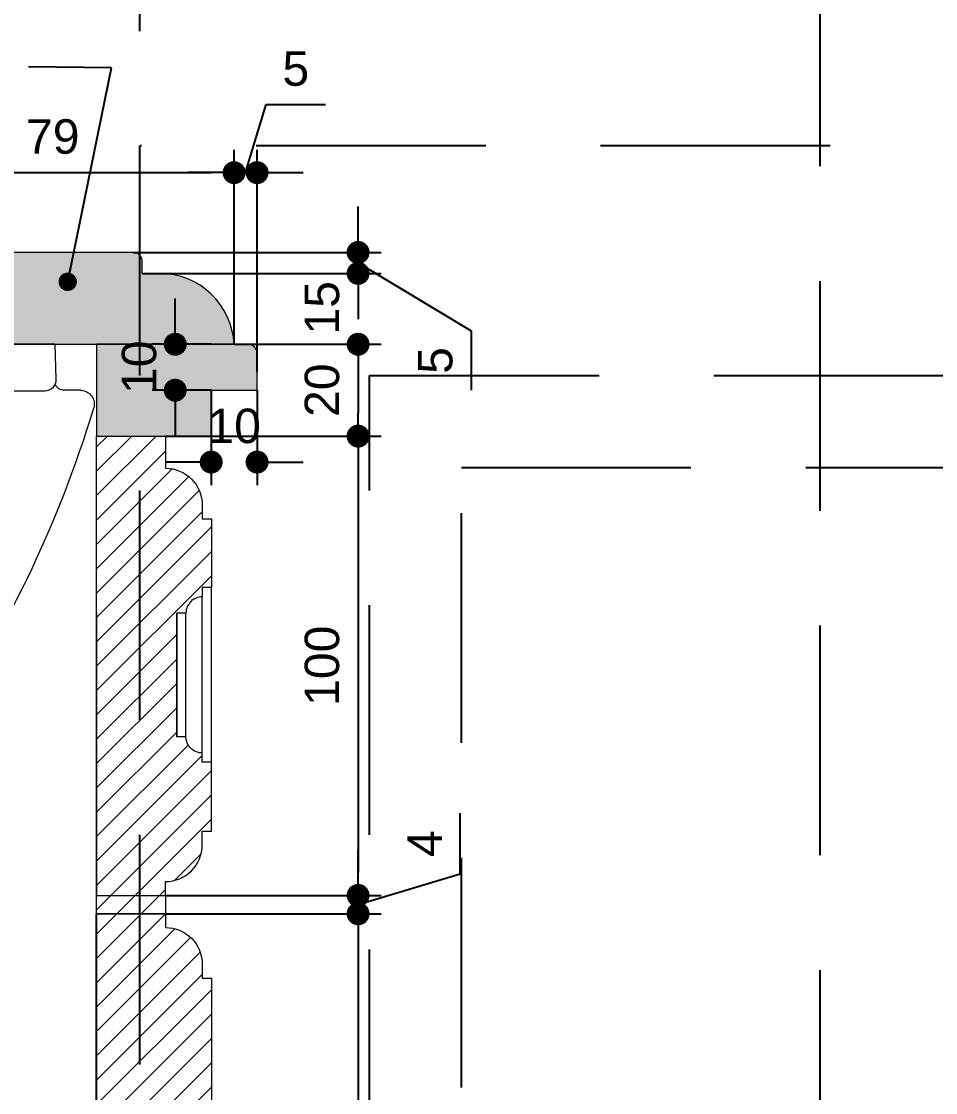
# Model space of a CAD drawing. Header units: inches. Extents: x 258415 to 640093, y 441672 to 945769.
# Drawn here: x 328490.2 to 328689.3, y 460440.9 to 460674.1 of the extents above; entities that cross this region are included whole.
import ezdxf

# ---------------------------------------------------------------- set-up
doc = ezdxf.new("R2010")
doc.units = ezdxf.units.IN
doc.header["$MEASUREMENT"] = 0
doc.linetypes.add('HIDDEN', pattern=[0.375, 0.25, -0.125])
for name, color, linetype in [('8', 8, 'Continuous'), ('CQ marble hatch', 8, 'Continuous'), ('CQ SANITARY WARES', 212, 'Continuous'), ('CQ section wall', 3, 'Continuous'), ('CQ SPOT DETAIL DIMENSION', 9, 'Continuous'), ('CQ spot detail elevation', 1, 'Continuous'), ('CQ SPOT DETAILS', 40, 'Continuous'), ('CQ Wall hatch_CHB', 8, 'Continuous'), ('DIM', 251, 'Continuous'), ('MARBLE 2', 6, 'Continuous'), ('SANITARY WARES', 212, 'Continuous')]:
    doc.layers.add(name, color=color, linetype=linetype)
doc.layers.add('CQ Marble', color=6, linetype='Continuous', lineweight=0)
doc.layers.add('CQ wooh hatch', color=8, linetype='HIDDEN', lineweight=18)
doc.styles.get("Standard").update_dxf_attribs({"font": 'arial.ttf'})
doc.dimstyles.new('chester 5', dxfattribs={"dimscale": 0.05, "dimtxt": 150, "dimasz": 100, "dimexe": 100, "dimexo": 0, "dimgap": 80, "dimtad": 1, "dimdec": 0, "dimzin": 0, "dimdsep": 46, "dimtxsty": 'Standard', "dimblk": 'DOT', "dimcen": 100, "dimclrd": 1, "dimclre": 1, "dimclrt": 3, "dimadec": 0, "dimazin": 0, "dimtfac": 1, "dimtdec": 0, "dimtofl": 0, "dimtmove": 0, "dimatfit": 3, "dimfxl": 1, "dimtolj": 1, "dimtzin": 0, "dimlwd": -1, "dimarcsym": 0})
doc.dimstyles.new('CQ Anno', dxfattribs={"dimscale": 40, "dimtxt": 2.2, "dimasz": 0.75, "dimexe": 1, "dimexo": 0.5, "dimgap": 0.5, "dimtad": 1, "dimrnd": 1, "dimdsep": 46, "dimtxsty": 'Standard', "dimblk": 'x-04-bw-gf-dim-50$0$DIM12', "dimcen": 0.0025, "dimdle": 0.5, "dimclrd": 8, "dimclre": 8, "dimclrt": 2, "dimazin": 2, "dimtfac": 1, "dimtix": 1, "dimtmove": 1, "dimatfit": 0, "dimfxl": 50, "dimtolj": 1, "dimtzin": 0, "dimlwd": -1, "dimarcsym": 1})
doc.dimstyles.get("Standard").update_dxf_attribs({"dimtxt": 0.18, "dimasz": 0.18, "dimexe": 0.18, "dimexo": 0.0625, "dimgap": 0.09, "dimtad": 0, "dimtih": 1, "dimtoh": 1, "dimdec": 4, "dimzin": 0, "dimdsep": 46, "dimtxsty": 'Standard', "dimcen": 0.09, "dimadec": 0, "dimazin": 0, "dimtfac": 1, "dimtdec": 4, "dimtofl": 0, "dimtmove": 0, "dimatfit": 3, "dimfxl": 1, "dimtolj": 1, "dimtzin": 0, "dimarcsym": 0})

# ---------------------------------------------------------------- blocks, each defined once
blk = doc.blocks.new('section c and d ff12')
at = {"layer": 'CQ Wall hatch_CHB', "ltscale": 300, "extrusion": (1.65644e-08, -2.02966e-09, 1)}
h = blk.add_hatch(dxfattribs=at)
h.set_pattern_fill('AR-CONC', color=256, scale=10, angle=-13.9714, style=0)
h.set_pattern_definition([(36.028577, (7745.6, -14615.695), (68.0890203, -23.40695), [7.5, -82.5]), (341.028577, (7745.6, -14615.695), (4.696116, 76.343932), [6, -66]), (86.480021, (7751.27, -14617.646), (72.7851354, 52.936981), [6.374019, -70.114211]), (32.212777, (7750.43, -14596.29), (99.570572, -41.829513), [11.25, -123.75]), (82.664212, (7758.72, -14599.77), (114.220033, 71.96377), [9.561034, -105.171376]), (337.21274, (7750.43, -14596.29), (114.220033, 71.96377), [9, -99]), (7.028577, (7758.923, -14603.554), (48.2040844, -53.482392), [7.5, -82.5]), (312.028577, (7758.92, -14603.55), (41.119588, 64.495185), [6, -66]), (57.480021, (7762.94, -14608.01), (89.323671, 11.012793), [6.374019, -70.114211]), (23.5285767, (7745.598, -14615.695), (9.2173322, 32.010976), [0, -65.2, 0, -67, 0, -66.25]), (353.528577, (7745.598, -14615.695), (35.0512903, 31.9228578), [0, -38.2, 0, -63.7, 0, -25.25]), (313.5285767, (7723.957, -14610.311), (51.2584374, -15.0772595), [0, -25, 0, -78, 0, -103.5]), (303.528577, (7714.253, -14607.897), (59.0102484, -4.3659754), [0, -32.5, 0, -51.8, 0, -73.5])])
h.paths.add_polyline_path([(327558.05, 463573.85), (327558.05, 463323.85), (332240.08, 463323.85), (332240.08, 463573.85)])
h.paths.add_polyline_path([(327558.05, 459623.85), (327558.05, 459373.85), (332240.08, 459373.85), (332240.08, 459623.85)])
blk = doc.blocks.new('window ff-12')
at = {"layer": '8', "linetype": 'HIDDEN', "ltscale": 200}
blk.add_line((330418.69, 460647.04), (329518.34, 460647.04), dxfattribs=at)
blk.add_lwpolyline([(329518.34, 462447.04), (330418.69, 462447.04), (330418.69, 460147.04), (329518.34, 460147.04)], close=True, dxfattribs=at)
at = {"layer": '8', "linetype": 'HIDDEN', "ltscale": 200, "elevation": 0}
for points in [[(329568.34, 460597.04), (330368.69, 460597.04), (330368.69, 460197.04), (329568.34, 460197.04)], [(329588.36, 460577.03), (330348.68, 460577.03), (330348.68, 460217.05), (329588.36, 460217.05)]]:
    blk.add_lwpolyline(points, close=True, dxfattribs=at)
blk = doc.blocks.new('x-04-bw-gf-dim-50$0$DIM12')
blk.add_line((0, -1), (0, 1))
at = {"color": 8}
blk.add_line((-1, 0), (1, 0), dxfattribs=at)
blk.add_circle((0, 0), 0.5)
blk = doc.blocks.new('*D410')
at = {"layer": 'Defpoints', "color": 0, "transparency": 16777216}
for p in [(328266.06, 460973.85, 0), (328263.3, 459723.85, 0), (328876.87, 459723.85)]:
    blk.add_point(p, dxfattribs=at)
at = {"layer": 'DIM', "color": 8, "lineweight": -2, "transparency": 16777216}
for p, q in [((328276.06, 460973.85), (328896.87, 460973.85)), ((328273.3, 459723.85), (328896.87, 459723.85))]:
    blk.add_line(p, q, dxfattribs=at)
at = {"layer": 'DIM', "color": 8, "transparency": 16777216}
blk.add_line((328876.87, 460958.85), (328876.87, 459738.85), dxfattribs=at)
at = {"layer": 'DIM', "color": 8, "transparency": 16777216, "xscale": 15, "yscale": 15, "zscale": 15}
for p, rotation in [((328876.87, 460973.85), 90), ((328876.87, 459723.85), 270)]:
    blk.add_blockref('x-04-bw-gf-dim-50$0$DIM12', p, dxfattribs=dict(at, rotation=rotation))
at = {"layer": 'DIM', "color": 2, "transparency": 16777216, "insert": (328844.41, 460348.85), "char_height": 44, "attachment_point": 5, "rotation": 90}
blk.add_mtext('\\A1;1250', dxfattribs=at)
blk = doc.blocks.new('DURAVIT SANTOSA SIDE')
at = {"layer": 'SANITARY WARES', "color": 0, "lineweight": 0}
blk.add_line((1238.38, 1071.57, 21.26), (1241.96, 1071.59, 91.26), dxfattribs=at)
at = {"layer": 'SANITARY WARES', "color": 0, "lineweight": 0, "elevation": 38.32}
blk.add_lwpolyline([(1243.96, 1081.59), (1652.89, 1081.59), (1652.67, 1073.87, -0.406065), (1650.17, 1071.44), (1246.25, 1071.44, -0.42241), (1243.75, 1074.01)], format="xyb", close=True, dxfattribs=at)
at = {"layer": 'SANITARY WARES', "color": 0, "lineweight": 0, "elevation": 21.26}
blk.add_lwpolyline([(1480.74, 886.58, -0.16835), (1324.56, 938.48, -0.154889), (1235.56, 1067.74)], format="xyb", dxfattribs=at)
at = {"layer": 'SANITARY WARES', "color": 0, "lineweight": 0}
for centre, radius, start, end in [((1242.09, 1073.59, 91.26), 2.01, 266.2634, 339.9024), ((1238.51, 1068.52, 21.26), 3.05, 92.5241, 194.6475)]:
    blk.add_arc(centre, radius, start, end, dxfattribs=at)
blk = doc.blocks.new('A$C274a4323')
at = {"layer": 'MARBLE 2', "lineweight": 0}
for p, q in [((590.41, 639, 0), (590.41, 677, 0)), ((588.41, 641, 0), (588.41, 675, 0)), ((584.87, 644.53, 0), (584.87, 671.46, 0))]:
    blk.add_line(p, q, dxfattribs=at)
at = {"layer": 'MARBLE 2', "lineweight": 0, "elevation": 0}
for points in [[(595.35, 730), (595.35, 730, 0.399406), (579.11, 745.44), (575.35, 745.44), (575.35, 748, 0.414214), (573.35, 750), (0, 750), (0, 730), (595.35, 730)], [(565.41, 610), (565.41, 710), (580.41, 710), (580.41, 703, -0.414214), (588.41, 695), (588.41, 692), (590.41, 692), (590.41, 677), (588.41, 677), (588.41, 675, 0.414214), (584.87, 671.46), (582.87, 671.46), (582.87, 644.53)], [(565.41, 671.46), (565.41, 610), (580.41, 610), (580.41, 613, 0.414214), (588.41, 621), (588.41, 624), (590.41, 624), (590.41, 639), (588.41, 639), (588.41, 641, -0.414214), (584.87, 644.53), (582.87, 644.53), (582.87, 671.46)], [(565.41, 173.38), (565.41, 606), (580.41, 606), (580.41, 603, -0.414214), (588.41, 595), (588.41, 592), (590.41, 592), (590.41, 561.53), (588.41, 561.53), (588.41, 559.53, 0.414214), (584.87, 556), (582.87, 556), (582.87, 173.38)]]:
    blk.add_lwpolyline(points, format="xyb", dxfattribs=at)
blk.add_lwpolyline([(590.35, 710), (590.35, 720), (600.35, 720), (600.35, 728, 0.414214), (598.35, 730), (565.35, 730), (565.35, 710)], format="xyb", close=True, dxfattribs=at)
blk.add_lwpolyline([(565.41, 610), (580.41, 610), (580.41, 606), (565.41, 606)], close=True, dxfattribs=at)
at = {"layer": 'CQ SANITARY WARES', "color": 6, "xscale": -1}
blk.add_blockref('DURAVIT SANTOSA SIDE', (1800.37, -351.59, -38.32), dxfattribs=at)
blk = doc.blocks.new('_Dot')
at = {"color": 0, "linetype": 'ByBlock', "lineweight": -2}
blk.add_line((-0.5, 0), (-1, 0), dxfattribs=at)
at = {"color": 0, "linetype": 'ByBlock', "const_width": 0.5}
blk.add_lwpolyline([(-0.25, 0, 1), (0.25, 0, 1)], format="xyb", close=True, dxfattribs=at)
blk = doc.blocks.new('*D1546')
at = {"layer": 'CQ SPOT DETAILS', "color": 1, "lineweight": -2, "transparency": 16777216}
for p, q in [((328457.53, 460603.85), (328457.53, 460646.22)), ((328536.53, 460603.85), (328536.53, 460646.22))]:
    blk.add_line(p, q, dxfattribs=at)
at = {"layer": 'CQ SPOT DETAILS', "color": 1, "transparency": 16777216}
blk.add_line((328462.53, 460641.22), (328531.53, 460641.22), dxfattribs=at)
at = {"layer": 'Defpoints', "color": 0, "transparency": 16777216}
for p in [(328536.53, 460641.22), (328457.53, 460603.85, 0), (328536.53, 460603.85, 0)]:
    blk.add_point(p, dxfattribs=at)
at = {"layer": 'CQ SPOT DETAILS', "color": 1, "transparency": 16777216, "xscale": 5, "yscale": 5, "zscale": 5, "rotation": 180}
blk.add_blockref('_Dot', (328457.53, 460641.22), dxfattribs=at)
at = {"layer": 'CQ SPOT DETAILS', "color": 1, "transparency": 16777216, "xscale": 5, "yscale": 5, "zscale": 5}
blk.add_blockref('_Dot', (328536.53, 460641.22), dxfattribs=at)
at = {"layer": 'CQ SPOT DETAILS', "color": 3, "transparency": 16777216, "insert": (328497.03, 460649.04), "char_height": 7.5, "attachment_point": 5}
blk.add_mtext('\\A1;79', dxfattribs=at)
blk = doc.blocks.new('*D1547')
at = {"layer": 'CQ SPOT DETAILS', "color": 1, "transparency": 16777216}
for p, q in [((328539.03, 460641.22), (328543.47, 460656.03)), ((328543.47, 460656.03), (328556.44, 460656.03)), ((328531.53, 460641.22), (328526.53, 460641.22)), ((328536.53, 460641.22), (328541.53, 460641.22)), ((328546.53, 460641.22), (328551.53, 460641.22))]:
    blk.add_line(p, q, dxfattribs=at)
at = {"layer": 'CQ SPOT DETAILS', "color": 1, "lineweight": -2, "transparency": 16777216}
for p, q in [((328536.53, 460603.85), (328536.53, 460646.22)), ((328541.53, 460597.85), (328541.53, 460646.22))]:
    blk.add_line(p, q, dxfattribs=at)
at = {"layer": 'Defpoints', "color": 0, "transparency": 16777216}
for p in [(328541.53, 460641.22), (328536.53, 460603.85, 0), (328541.53, 460597.85, 0)]:
    blk.add_point(p, dxfattribs=at)
at = {"layer": 'CQ SPOT DETAILS', "color": 1, "transparency": 16777216, "xscale": 5, "yscale": 5, "zscale": 5}
blk.add_blockref('_Dot', (328536.53, 460641.22), dxfattribs=at)
at = {"layer": 'CQ SPOT DETAILS', "color": 1, "transparency": 16777216, "xscale": 5, "yscale": 5, "zscale": 5, "rotation": 180}
blk.add_blockref('_Dot', (328541.53, 460641.22), dxfattribs=at)
at = {"layer": 'CQ SPOT DETAILS', "color": 3, "transparency": 16777216, "insert": (328549.96, 460663.84), "char_height": 7.5, "attachment_point": 5}
blk.add_mtext('\\A1;5', dxfattribs=at)
blk = doc.blocks.new('*D1548')
at = {"layer": 'CQ SPOT DETAILS', "color": 1, "transparency": 16777216}
for p, q in [((328563.53, 460628.85), (328563.53, 460633.85)), ((328563.53, 460623.85), (328563.53, 460619.29)), ((328563.53, 460621.57), (328588.18, 460606.81)), ((328563.53, 460614.29), (328563.53, 460609.29)), ((328588.18, 460606.81), (328588.18, 460593.83))]:
    blk.add_line(p, q, dxfattribs=at)
at = {"layer": 'CQ SPOT DETAILS', "color": 1, "lineweight": -2, "transparency": 16777216}
for p, q in [((328514.53, 460623.85), (328568.53, 460623.85)), ((328516.53, 460619.29), (328568.53, 460619.29))]:
    blk.add_line(p, q, dxfattribs=at)
at = {"layer": 'Defpoints', "color": 0, "transparency": 16777216}
for p in [(328514.53, 460623.85, 0), (328516.53, 460619.29, 0), (328563.53, 460619.29)]:
    blk.add_point(p, dxfattribs=at)
at = {"layer": 'CQ SPOT DETAILS', "color": 1, "transparency": 16777216, "xscale": 5, "yscale": 5, "zscale": 5}
for p, rotation in [((328563.53, 460623.85), 270), ((328563.53, 460619.29), 90)]:
    blk.add_blockref('_Dot', p, dxfattribs=dict(at, rotation=rotation))
at = {"layer": 'CQ SPOT DETAILS', "color": 3, "transparency": 16777216, "insert": (328580.37, 460600.32), "char_height": 7.5, "attachment_point": 5, "rotation": 90}
blk.add_mtext('\\A1;5', dxfattribs=at)
blk = doc.blocks.new('*D1549')
at = {"layer": 'CQ SPOT DETAILS', "color": 1, "transparency": 16777216}
for p, q in [((328563.53, 460624.29), (328563.53, 460629.29)), ((328563.53, 460598.85), (328563.53, 460593.85))]:
    blk.add_line(p, q, dxfattribs=at)
at = {"layer": 'CQ SPOT DETAILS', "color": 1, "lineweight": -2, "transparency": 16777216}
for p, q in [((328516.53, 460619.29), (328568.53, 460619.29)), ((328536.53, 460603.85), (328568.53, 460603.85))]:
    blk.add_line(p, q, dxfattribs=at)
at = {"layer": 'Defpoints', "color": 0, "transparency": 16777216}
for p in [(328516.53, 460619.29, 0), (328536.53, 460603.85, 0), (328563.53, 460603.85)]:
    blk.add_point(p, dxfattribs=at)
at = {"layer": 'CQ SPOT DETAILS', "color": 1, "transparency": 16777216, "xscale": 5, "yscale": 5, "zscale": 5}
for p, rotation in [((328563.53, 460619.29), 270), ((328563.53, 460603.85), 90)]:
    blk.add_blockref('_Dot', p, dxfattribs=dict(at, rotation=rotation))
at = {"layer": 'CQ SPOT DETAILS', "color": 3, "transparency": 16777216, "insert": (328555.7, 460611.79), "char_height": 7.5, "attachment_point": 5, "rotation": 90}
blk.add_mtext('\\A1;15', dxfattribs=at)
blk = doc.blocks.new('*D1550')
at = {"layer": 'CQ SPOT DETAILS', "color": 1, "lineweight": -2, "transparency": 16777216}
for p, q in [((328536.53, 460603.85), (328568.53, 460603.85)), ((328531.53, 460583.85), (328568.53, 460583.85))]:
    blk.add_line(p, q, dxfattribs=at)
at = {"layer": 'CQ SPOT DETAILS', "color": 1, "transparency": 16777216}
blk.add_line((328563.53, 460598.85), (328563.53, 460588.85), dxfattribs=at)
at = {"layer": 'Defpoints', "color": 0, "transparency": 16777216}
for p in [(328536.53, 460603.85, 0), (328531.53, 460583.85, 0), (328563.53, 460583.85)]:
    blk.add_point(p, dxfattribs=at)
at = {"layer": 'CQ SPOT DETAILS', "color": 1, "transparency": 16777216, "xscale": 5, "yscale": 5, "zscale": 5}
for p, rotation in [((328563.53, 460603.85), 90), ((328563.53, 460583.85), 270)]:
    blk.add_blockref('_Dot', p, dxfattribs=dict(at, rotation=rotation))
at = {"layer": 'CQ SPOT DETAILS', "color": 3, "transparency": 16777216, "insert": (328555.7, 460593.85), "char_height": 7.5, "attachment_point": 5, "rotation": 90}
blk.add_mtext('\\A1;20', dxfattribs=at)
blk = doc.blocks.new('*D1551')
at = {"layer": 'CQ SPOT DETAILS', "color": 1, "lineweight": -2, "transparency": 16777216}
for p, q in [((328531.53, 460593.85), (328531.53, 460573.2)), ((328541.53, 460593.85), (328541.53, 460573.2))]:
    blk.add_line(p, q, dxfattribs=at)
at = {"layer": 'CQ SPOT DETAILS', "color": 1, "transparency": 16777216}
for p, q in [((328526.53, 460578.2), (328521.53, 460578.2)), ((328546.53, 460578.2), (328551.53, 460578.2))]:
    blk.add_line(p, q, dxfattribs=at)
at = {"layer": 'Defpoints', "color": 0, "transparency": 16777216}
for p in [(328531.53, 460593.85, 0), (328541.53, 460593.85, 0), (328541.53, 460578.2)]:
    blk.add_point(p, dxfattribs=at)
at = {"layer": 'CQ SPOT DETAILS', "color": 1, "transparency": 16777216, "xscale": 5, "yscale": 5, "zscale": 5}
blk.add_blockref('_Dot', (328531.53, 460578.2), dxfattribs=at)
at = {"layer": 'CQ SPOT DETAILS', "color": 1, "transparency": 16777216, "xscale": 5, "yscale": 5, "zscale": 5, "rotation": 180}
blk.add_blockref('_Dot', (328541.53, 460578.2), dxfattribs=at)
at = {"layer": 'CQ SPOT DETAILS', "color": 3, "transparency": 16777216, "insert": (328536.53, 460586.03), "char_height": 7.5, "attachment_point": 5}
blk.add_mtext('\\A1;10', dxfattribs=at)
blk = doc.blocks.new('*D1552')
at = {"layer": 'CQ SPOT DETAILS', "color": 1, "lineweight": -2, "transparency": 16777216}
for p, q in [((328521.58, 460583.85), (328568.53, 460583.85)), ((328521.58, 460483.85), (328568.53, 460483.85))]:
    blk.add_line(p, q, dxfattribs=at)
at = {"layer": 'CQ SPOT DETAILS', "color": 1, "transparency": 16777216}
blk.add_line((328563.53, 460578.85), (328563.53, 460488.85), dxfattribs=at)
at = {"layer": 'Defpoints', "color": 0, "transparency": 16777216}
for p in [(328521.58, 460583.85, 0), (328521.58, 460483.85, 0), (328563.53, 460483.85)]:
    blk.add_point(p, dxfattribs=at)
at = {"layer": 'CQ SPOT DETAILS', "color": 1, "transparency": 16777216, "xscale": 5, "yscale": 5, "zscale": 5}
for p, rotation in [((328563.53, 460583.85), 90), ((328563.53, 460483.85), 270)]:
    blk.add_blockref('_Dot', p, dxfattribs=dict(at, rotation=rotation))
at = {"layer": 'CQ SPOT DETAILS', "color": 3, "transparency": 16777216, "insert": (328555.7, 460533.85), "char_height": 7.5, "attachment_point": 5, "rotation": 90}
blk.add_mtext('\\A1;100', dxfattribs=at)
blk = doc.blocks.new('*D1553')
at = {"layer": 'CQ SPOT DETAILS', "color": 1, "transparency": 16777216}
for p, q in [((328585.78, 460488.53), (328585.78, 460501.72)), ((328563.53, 460488.85), (328563.53, 460493.85)), ((328563.53, 460481.85), (328585.78, 460488.53)), ((328563.53, 460483.85), (328563.53, 460479.85)), ((328563.53, 460474.85), (328563.53, 460469.85))]:
    blk.add_line(p, q, dxfattribs=at)
at = {"layer": 'CQ SPOT DETAILS', "color": 1, "lineweight": -2, "transparency": 16777216}
for p, q in [((328521.58, 460483.85), (328568.53, 460483.85)), ((328521.58, 460479.85), (328568.53, 460479.85))]:
    blk.add_line(p, q, dxfattribs=at)
at = {"layer": 'Defpoints', "color": 0, "transparency": 16777216}
for p in [(328521.58, 460483.85, 0), (328521.58, 460479.85, 0), (328563.53, 460479.85)]:
    blk.add_point(p, dxfattribs=at)
at = {"layer": 'CQ SPOT DETAILS', "color": 1, "transparency": 16777216, "xscale": 5, "yscale": 5, "zscale": 5}
for p, rotation in [((328563.53, 460483.85), 270), ((328563.53, 460479.85), 90)]:
    blk.add_blockref('_Dot', p, dxfattribs=dict(at, rotation=rotation))
at = {"layer": 'CQ SPOT DETAILS', "color": 3, "transparency": 16777216, "insert": (328578.03, 460495.12), "char_height": 7.5, "attachment_point": 5, "rotation": 90}
blk.add_mtext('\\A1;4', dxfattribs=at)
blk = doc.blocks.new('*D1554')
at = {"layer": 'CQ SPOT DETAILS', "color": 1, "lineweight": -2, "transparency": 16777216}
for p, q in [((328521.58, 460479.85), (328568.53, 460479.85)), ((328521.58, 459877.85), (328568.53, 459877.85))]:
    blk.add_line(p, q, dxfattribs=at)
at = {"layer": 'CQ SPOT DETAILS', "color": 1, "transparency": 16777216}
blk.add_line((328563.53, 460474.85), (328563.53, 459882.85), dxfattribs=at)
at = {"layer": 'Defpoints', "color": 0, "transparency": 16777216}
for p in [(328521.58, 460479.85, 0), (328521.58, 459877.85, 0), (328563.53, 459877.85)]:
    blk.add_point(p, dxfattribs=at)
at = {"layer": 'CQ SPOT DETAILS', "color": 1, "transparency": 16777216, "xscale": 5, "yscale": 5, "zscale": 5}
for p, rotation in [((328563.53, 460479.85), 90), ((328563.53, 459877.85), 270)]:
    blk.add_blockref('_Dot', p, dxfattribs=dict(at, rotation=rotation))
at = {"layer": 'CQ SPOT DETAILS', "color": 3, "transparency": 16777216, "insert": (328555.7, 460178.85), "char_height": 7.5, "attachment_point": 5, "rotation": 90}
blk.add_mtext('\\A1;602', dxfattribs=at)
blk = doc.blocks.new('*D1560')
at = {"layer": 'CQ SPOT DETAILS', "color": 1, "transparency": 16777216}
for p, q in [((328523.7, 460608.85), (328523.7, 460613.85)), ((328523.7, 460588.85), (328523.7, 460583.85))]:
    blk.add_line(p, q, dxfattribs=at)
at = {"layer": 'CQ SPOT DETAILS', "color": 1, "lineweight": -2, "transparency": 16777216}
for p, q in [((328531.53, 460603.85), (328518.7, 460603.85)), ((328531.53, 460593.85), (328518.7, 460593.85))]:
    blk.add_line(p, q, dxfattribs=at)
at = {"layer": 'Defpoints', "color": 0, "transparency": 16777216}
for p in [(328523.7, 460603.85), (328531.53, 460603.85, 0), (328531.53, 460593.85)]:
    blk.add_point(p, dxfattribs=at)
at = {"layer": 'CQ SPOT DETAILS', "color": 1, "transparency": 16777216, "xscale": 5, "yscale": 5, "zscale": 5}
for p, rotation in [((328523.7, 460603.85), 270), ((328523.7, 460593.85), 90)]:
    blk.add_blockref('_Dot', p, dxfattribs=dict(at, rotation=rotation))
at = {"layer": 'CQ SPOT DETAILS', "color": 3, "transparency": 16777216, "insert": (328515.87, 460598.85), "char_height": 7.5, "attachment_point": 5, "rotation": 90}
blk.add_mtext('\\A1;10', dxfattribs=at)

msp = doc.modelspace()

# ---------------------------------------------------------------- hatches: boundary and pattern name
at = {"layer": 'CQ marble hatch', "ltscale": 1000}
h = msp.add_hatch(dxfattribs=at)
h.set_pattern_fill('ANSI36', color=256, scale=25, style=0)
h.set_pattern_definition([(45, (2e-09, 150), (1.657281518, 6.0766989), [7.8125, -1.5625, 0, -1.5625])])
h.paths.add_polyline_path([(328121.4, 460617.55, 0.3769667), (328119.417, 460619.293), (328118.174, 460619.293), (328118.174, 460621.854, 0.4142136), (328116.174, 460623.854), (327941.175, 460623.854), (327941.175, 460603.854), (328123.174, 460603.854)])
h.paths.add_polyline_path([(328515.999, 460623.209, 0.2096324), (328514.528, 460623.854), (328464.528, 460623.854, 0.4142136), (328462.528, 460621.854), (328462.528, 460619.293), (328461.286, 460619.293, 0.3769667), (328459.302, 460617.55), (328457.528, 460603.854), (328515.999, 460603.854)])
h.paths.add_polyline_path([(328520.283, 460619.293), (328516.528, 460619.293), (328516.528, 460621.854, 0.1882362), (328515.999, 460623.209), (328515.999, 460603.854), (328536.528, 460603.854, 0.3994058)])
h.paths.add_polyline_path([(328541.528, 460601.854, 0.4142136), (328539.528, 460603.854), (328515.999, 460603.854), (328515.999, 460583.854), (328531.528, 460583.854), (328531.528, 460593.854), (328541.528, 460593.854)])
h.paths.add_polyline_path([(328515.999, 460603.854), (328506.528, 460603.854), (328506.528, 460583.854), (328515.999, 460583.854)])
at = {"layer": 'CQ wooh hatch', "linetype": 'ByBlock'}
h = msp.add_hatch(dxfattribs=at)
h.set_pattern_fill('ANSI31', color=256, scale=30)
h.set_pattern_definition([(45, (2e-09, 150), (-2.65165043, 2.65165043), [])])
h.paths.add_polyline_path([(328524.045, 460297.042), (328515.999, 460297.042), (328515.999, 460479.854), (328506.581, 460479.854), (328506.581, 459877.854), (328521.581, 459877.854), (328521.581, 459884.854, 0.4142136), (328529.581, 459892.854), (328529.581, 459895.854), (328531.581, 459895.854), (328531.581, 459926.318), (328529.581, 459926.318), (328529.581, 459928.318, -0.4142136), (328526.045, 459931.854), (328524.045, 459931.854), (328524.045, 460047.236)])
h.paths.add_polyline_path([(328531.581, 460465.854), (328529.581, 460465.854), (328529.581, 460468.854, 0.4142136), (328521.581, 460476.854), (328521.581, 460479.854), (328515.999, 460479.854), (328515.999, 460297.042), (328524.045, 460297.042), (328524.045, 460429.854), (328526.045, 460429.854, -0.4142136), (328529.581, 460433.39), (328529.581, 460435.39), (328531.581, 460435.39)])
h.paths.add_polyline_path([(328521.581, 459877.854), (328506.581, 459877.854), (328506.581, 459873.854), (328521.581, 459873.854)])
h.paths.add_polyline_path([(328531.581, 460512.854), (328529.581, 460512.854), (328529.581, 460514.854, -0.4142136), (328526.045, 460518.39), (328524.045, 460518.39), (328524.045, 460545.318), (328526.045, 460545.318, -0.4142136), (328529.581, 460548.854), (328529.581, 460550.854), (328531.581, 460550.854), (328531.581, 460565.854), (328529.581, 460565.854), (328529.581, 460568.854, 0.4142136), (328521.581, 460576.854), (328521.581, 460583.854), (328515.999, 460583.854), (328515.999, 460483.854), (328521.581, 460483.854), (328521.581, 460486.854, 0.4142136), (328529.581, 460494.854), (328529.581, 460497.854), (328531.581, 460497.854)])
h.paths.add_polyline_path([(328521.581, 460483.854), (328515.999, 460483.854), (328515.999, 460479.854), (328521.581, 460479.854)])
h.paths.add_polyline_path([(328515.999, 460483.854), (328506.581, 460483.854), (328506.581, 460479.854), (328515.999, 460479.854)])
h.paths.add_polyline_path([(328515.999, 460583.854), (328506.581, 460583.854), (328506.581, 460483.854), (328515.999, 460483.854)])

# ---------------------------------------------------------------- linework, layer by layer
at = {"layer": 'CQ SPOT DETAIL DIMENSION', "color": 8}
msp.add_line((328506.581, 459877.854, 0), (328506.581, 460479.854, -0.003), dxfattribs=at)
at = {"layer": 'CQ spot detail elevation', "color": 3, "linetype": 'HIDDEN', "ltscale": 200}
msp.add_lwpolyline([(327474.767, 463617.596), (328664.067, 463617.596), (328664.067, 459654.434), (327474.767, 459654.434)], close=True, dxfattribs=at)

# ---------------------------------------------------------------- block references
at = {"layer": 'CQ Marble', "lineweight": 0}
msp.add_blockref('window ff-12', (-1002.344, 0, 0), dxfattribs=at)
at = {"layer": 'CQ section wall'}
msp.add_blockref('section c and d ff12', (0, 0), dxfattribs=at)
at = {"layer": 'CQ wooh hatch', "linetype": 'ByBlock'}
msp.add_blockref('A$C274a4323', (327941.175, 459873.855, 0), dxfattribs=at)

# ---------------------------------------------------------------- dimensions: what is measured, and where the dimension line sits
at = {"layer": 'CQ SPOT DETAILS', "color": 8}
for base, p1, p2, picture, middle in [((328541.528, 460641.216), (328536.528, 460603.854, -0.003), (328541.528, 460597.854, -0.003), '*D1547', (328547.472, 460663.844)), ((328536.528, 460641.216), (328457.528, 460603.854, -0.003), (328536.528, 460603.854, -0.003), '*D1546', (328497.028, 460649.045))]:
    dim = msp.add_linear_dim(base=base, p1=p1, p2=p2, dimstyle='chester 5', override={"dimtmove": 1}, dxfattribs=at)
    dim.commit()
    dim.dimension.update_dxf_attribs({"geometry": picture, "text_midpoint": middle})
for base, p1, p2, picture, middle in [((328563.525, 460619.293), (328514.528, 460623.854, -0.003), (328516.528, 460619.293, -0.003), '*D1548', (328588.184, 460602.807)), ((328563.525, 460603.854), (328516.528, 460619.293, -0.003), (328536.528, 460603.854, -0.003), '*D1549', (328563.525, 460611.793))]:
    dim = msp.add_linear_dim(base=base, p1=p1, p2=p2, angle=90, dimstyle='chester 5', override={"dimtmove": 1}, dxfattribs=at)
    dim.commit()
    dim.dimension.update_dxf_attribs({"geometry": picture, "text_midpoint": middle, "dimtype": 160})
dim = msp.add_linear_dim(base=(328523.699, 460603.854), p1=(328531.528, 460593.854), p2=(328531.528, 460603.854, -0.003), angle=90, dimstyle='chester 5', dxfattribs=at)
dim.commit()
dim.dimension.update_dxf_attribs({"geometry": '*D1560', "text_midpoint": (328523.699, 460598.854), "dimtype": 160})
for base, p1, p2, picture, middle in [((328563.525, 460583.854), (328536.528, 460603.854, -0.003), (328531.528, 460583.854, -0.003), '*D1550', (328555.696, 460593.854)), ((328563.525, 460479.854), (328521.581, 460483.854, -0.003), (328521.581, 460479.854, -0.003), '*D1553', (328578.025, 460492.529)), ((328563.525, 459877.854), (328521.581, 460479.854, -0.003), (328521.581, 459877.854, 0), '*D1554', (328555.696, 460178.854))]:
    dim = msp.add_linear_dim(base=base, p1=p1, p2=p2, angle=90, dimstyle='chester 5', override={"dimtmove": 1}, dxfattribs=at)
    dim.commit()
    dim.dimension.update_dxf_attribs({"geometry": picture, "text_midpoint": middle})
dim = msp.add_linear_dim(base=(328541.528, 460578.202), p1=(328531.528, 460593.854, -0.003), p2=(328541.528, 460593.854, -0.003), dimstyle='chester 5', dxfattribs=at)
dim.commit()
dim.dimension.update_dxf_attribs({"geometry": '*D1551', "text_midpoint": (328536.528, 460578.202), "dimtype": 160})
dim = msp.add_linear_dim(base=(328563.525, 460483.854), p1=(328521.581, 460583.854, -0.003), p2=(328521.581, 460483.854, -0.003), angle=90, dimstyle='chester 5', dxfattribs=at)
dim.commit()
dim.dimension.update_dxf_attribs({"geometry": '*D1552', "text_midpoint": (328555.696, 460533.854)})
at = {"layer": 'DIM', "color": 8}
dim = msp.add_linear_dim(base=(328876.87, 459723.855, 0), p1=(328266.062, 460973.855), p2=(328263.298, 459723.855), angle=90, dimstyle='CQ Anno', override={"dimscale": 20}, dxfattribs=at)
dim.commit()
dim.dimension.update_dxf_attribs({"geometry": '*D410', "text_midpoint": (328844.405, 460348.855, 0)})

# ---------------------------------------------------------------- leaders
at = {"layer": 'CQ SPOT DETAILS', "color": 1}
msp.add_leader([(328500.285, 460617.454, -0.003), (328509.814, 460664.033, -0.003), (328491.759, 460664.256, -0.003)], dimstyle='Standard', override={"dimasz": 4, "dimldrblk": 'Dot', "dimfxl": 0.1, "dimarcsym": 2}, dxfattribs=at)

doc.saveas('drawing.dxf')
